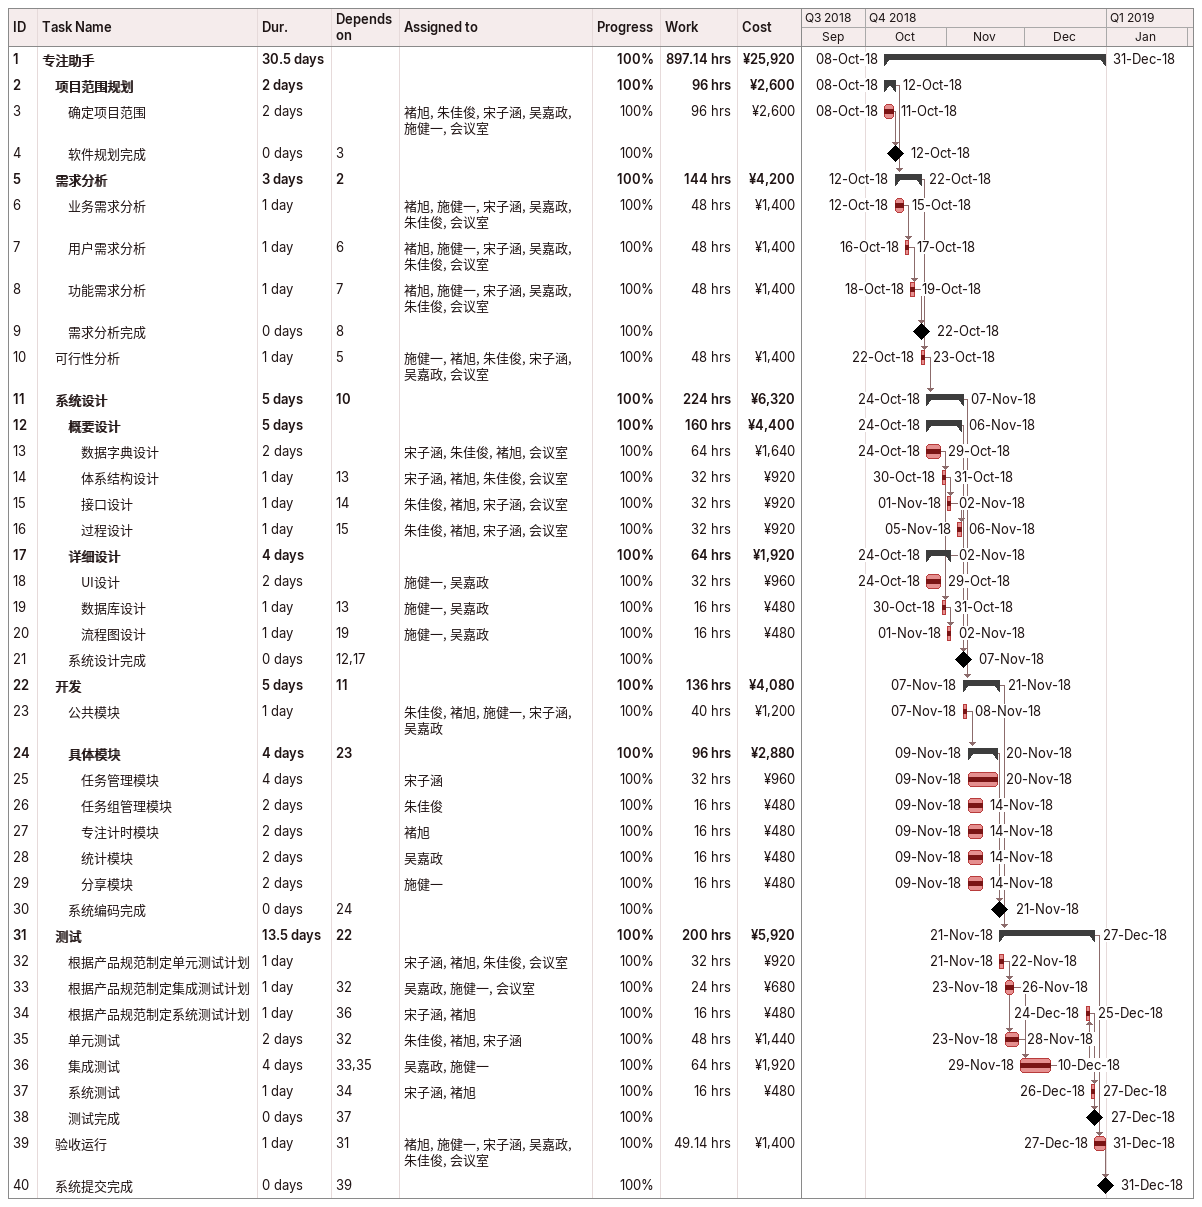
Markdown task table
| ID | Level | Task | Duration | Start | Finish | Predecessors | Resources | % complete | Work (h) | Cost (¥) |
|---|---|---|---|---|---|---|---|---|---|---|
| 1 | 1 | **专注助手** | 30.5d | 2018-10-08 | 2018-12-31 |  |  | 100 | 897.14 | 25920 |
| 2 | 2 | **项目范围规划** | 2d | 2018-10-08 | 2018-10-12 |  |  | 100 | 96 | 2600 |
| 3 | 3 | 确定项目范围 | 2d | 2018-10-08 | 2018-10-11 |  | 褚旭, 朱佳俊, 宋子涵, 吴嘉政, 施健一, 会议室 | 100 | 96 | 2600 |
| 4 | 3 | 软件规划完成 | 0d | 2018-10-12 | 2018-10-12 | 3 |  | 100 |  |  |
| 5 | 2 | **需求分析** | 3d | 2018-10-12 | 2018-10-22 | 2 |  | 100 | 144 | 4200 |
| 6 | 3 | 业务需求分析 | 1d | 2018-10-12 | 2018-10-15 |  | 褚旭, 施健一, 宋子涵, 吴嘉政, 朱佳俊, 会议室 | 100 | 48 | 1400 |
| 7 | 3 | 用户需求分析 | 1d | 2018-10-16 | 2018-10-17 | 6 | 褚旭, 施健一, 宋子涵, 吴嘉政, 朱佳俊, 会议室 | 100 | 48 | 1400 |
| 8 | 3 | 功能需求分析 | 1d | 2018-10-18 | 2018-10-19 | 7 | 褚旭, 施健一, 宋子涵, 吴嘉政, 朱佳俊, 会议室 | 100 | 48 | 1400 |
| 9 | 3 | 需求分析完成 | 0d | 2018-10-22 | 2018-10-22 | 8 |  | 100 |  |  |
| 10 | 2 | 可行性分析 | 1d | 2018-10-22 | 2018-10-23 | 5 | 施健一, 褚旭, 朱佳俊, 宋子涵, 吴嘉政, 会议室 | 100 | 48 | 1400 |
| 11 | 2 | **系统设计** | 5d | 2018-10-24 | 2018-11-07 | 10 |  | 100 | 224 | 6320 |
| 12 | 3 | **概要设计** | 5d | 2018-10-24 | 2018-11-06 |  |  | 100 | 160 | 4400 |
| 13 | 4 | 数据字典设计 | 2d | 2018-10-24 | 2018-10-29 |  | 宋子涵, 朱佳俊, 褚旭, 会议室 | 100 | 64 | 1640 |
| 14 | 4 | 体系结构设计 | 1d | 2018-10-30 | 2018-10-31 | 13 | 宋子涵, 褚旭, 朱佳俊, 会议室 | 100 | 32 | 920 |
| 15 | 4 | 接口设计 | 1d | 2018-11-01 | 2018-11-02 | 14 | 朱佳俊, 褚旭, 宋子涵, 会议室 | 100 | 32 | 920 |
| 16 | 4 | 过程设计 | 1d | 2018-11-05 | 2018-11-06 | 15 | 朱佳俊, 褚旭, 宋子涵, 会议室 | 100 | 32 | 920 |
| 17 | 3 | **详细设计** | 4d | 2018-10-24 | 2018-11-02 |  |  | 100 | 64 | 1920 |
| 18 | 4 | UI设计 | 2d | 2018-10-24 | 2018-10-29 |  | 施健一, 吴嘉政 | 100 | 32 | 960 |
| 19 | 4 | 数据库设计 | 1d | 2018-10-30 | 2018-10-31 | 13 | 施健一, 吴嘉政 | 100 | 16 | 480 |
| 20 | 4 | 流程图设计 | 1d | 2018-11-01 | 2018-11-02 | 19 | 施健一, 吴嘉政 | 100 | 16 | 480 |
| 21 | 3 | 系统设计完成 | 0d | 2018-11-07 | 2018-11-07 | 12, 17 |  | 100 |  |  |
| 22 | 2 | **开发** | 5d | 2018-11-07 | 2018-11-21 | 11 |  | 100 | 136 | 4080 |
| 23 | 3 | 公共模块 | 1d | 2018-11-07 | 2018-11-08 |  | 朱佳俊, 褚旭, 施健一, 宋子涵, 吴嘉政 | 100 | 40 | 1200 |
| 24 | 3 | **具体模块** | 4d | 2018-11-09 | 2018-11-20 | 23 |  | 100 | 96 | 2880 |
| 25 | 4 | 任务管理模块 | 4d | 2018-11-09 | 2018-11-20 |  | 宋子涵 | 100 | 32 | 960 |
| 26 | 4 | 任务组管理模块 | 2d | 2018-11-09 | 2018-11-14 |  | 朱佳俊 | 100 | 16 | 480 |
| 27 | 4 | 专注计时模块 | 2d | 2018-11-09 | 2018-11-14 |  | 褚旭 | 100 | 16 | 480 |
| 28 | 4 | 统计模块 | 2d | 2018-11-09 | 2018-11-14 |  | 吴嘉政 | 100 | 16 | 480 |
| 29 | 4 | 分享模块 | 2d | 2018-11-09 | 2018-11-14 |  | 施健一 | 100 | 16 | 480 |
| 30 | 3 | 系统编码完成 | 0d | 2018-11-21 | 2018-11-21 | 24 |  | 100 |  |  |
| 31 | 2 | **测试** | 13.5d | 2018-11-21 | 2018-12-27 | 22 |  | 100 | 200 | 5920 |
| 32 | 3 | 根据产品规范制定单元测试计划 | 1d | 2018-11-21 | 2018-11-22 |  | 宋子涵, 褚旭, 朱佳俊, 会议室 | 100 | 32 | 920 |
| 33 | 3 | 根据产品规范制定集成测试计划 | 1d | 2018-11-23 | 2018-11-26 | 32 | 吴嘉政, 施健一, 会议室 | 100 | 24 | 680 |
| 34 | 3 | 根据产品规范制定系统测试计划 | 1d | 2018-12-24 | 2018-12-25 | 36 | 宋子涵, 褚旭 | 100 | 16 | 480 |
| 35 | 3 | 单元测试 | 2d | 2018-11-23 | 2018-11-28 | 32 | 朱佳俊, 褚旭, 宋子涵 | 100 | 48 | 1440 |
| 36 | 3 | 集成测试 | 4d | 2018-11-29 | 2018-12-10 | 33, 35 | 吴嘉政, 施健一 | 100 | 64 | 1920 |
| 37 | 3 | 系统测试 | 1d | 2018-12-26 | 2018-12-27 | 34 | 宋子涵, 褚旭 | 100 | 16 | 480 |
| 38 | 3 | 测试完成 | 0d | 2018-12-27 | 2018-12-27 | 37 |  | 100 |  |  |
| 39 | 2 | 验收运行 | 1d | 2018-12-27 | 2018-12-31 | 31 | 褚旭, 施健一, 宋子涵, 吴嘉政, 朱佳俊, 会议室 | 100 | 49.14 | 1400 |
| 40 | 2 | 系统提交完成 | 0d | 2018-12-31 | 2018-12-31 | 39 |  | 100 |  |  |
